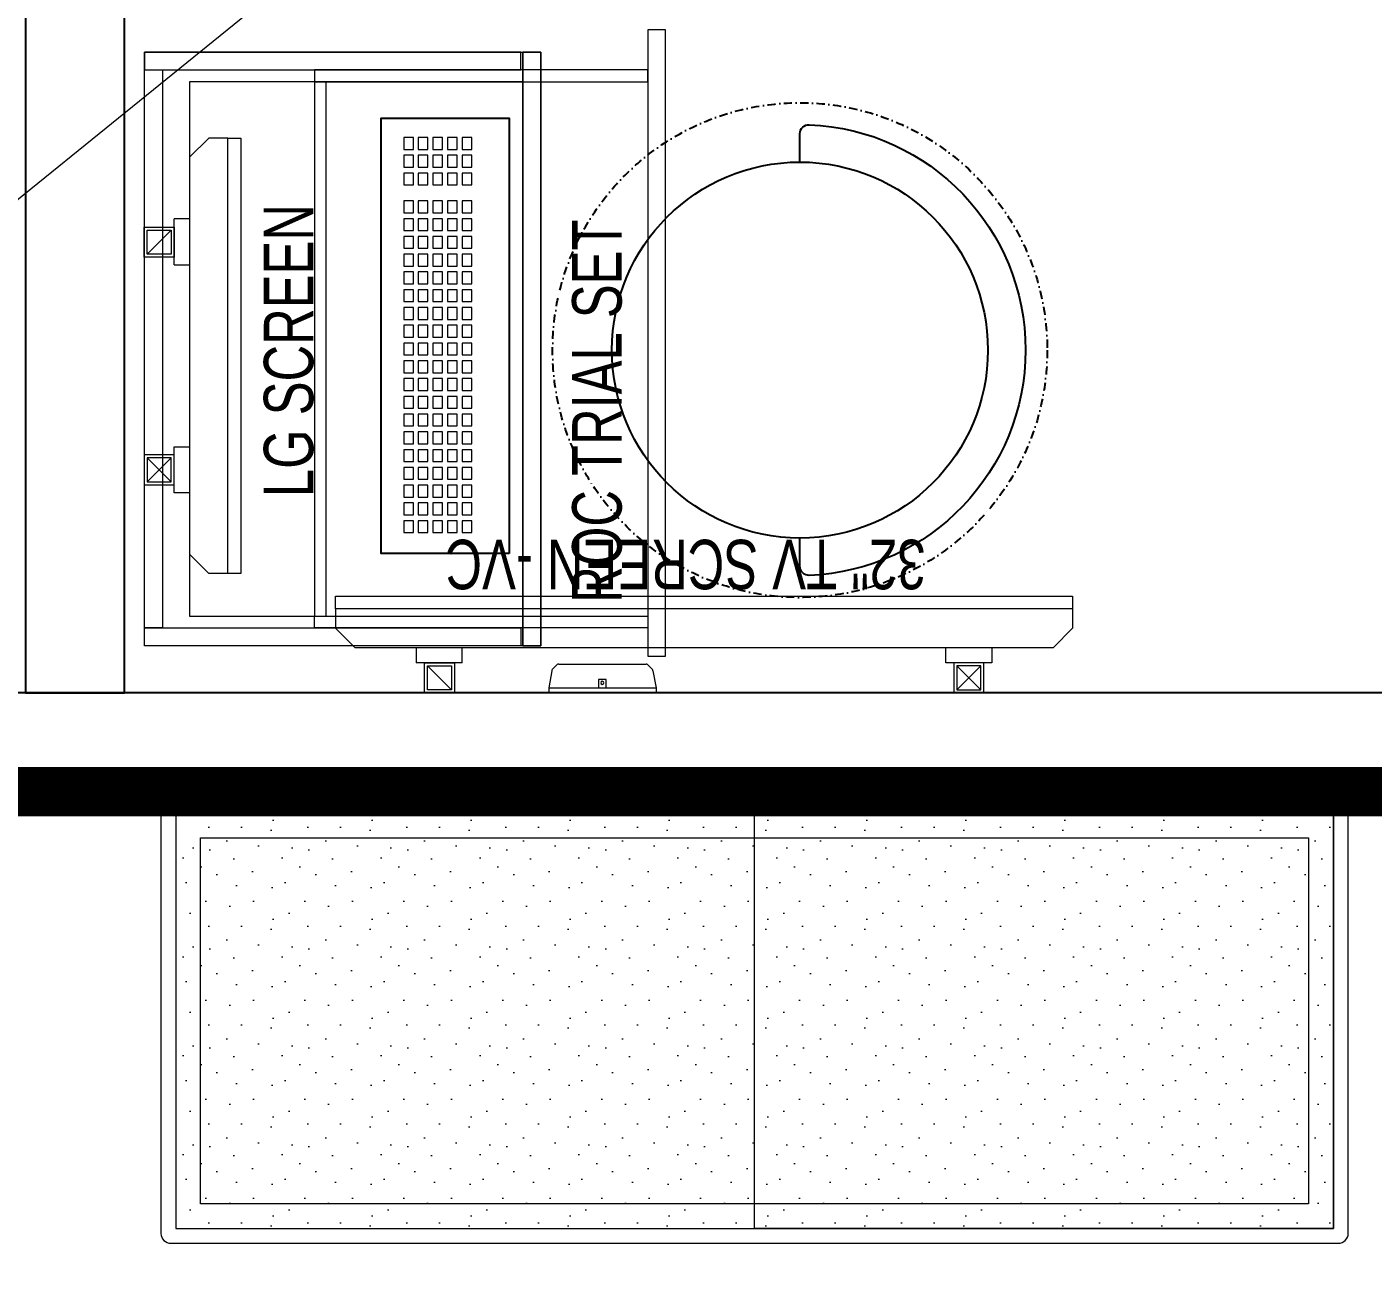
# Model space of a CAD drawing. Header units: feet. Extents: x 10126720 to 10134877, y -6288511 to -6263583.
# Drawn here: x 10131384 to 10132745, y -6272932 to -6271682 of the extents above; entities that cross this region are included whole.
import ezdxf

# ---------------------------------------------------------------- set-up
doc = ezdxf.new("R2010")
doc.units = ezdxf.units.FT
doc.header["$LTSCALE"] = 33
doc.header["$MEASUREMENT"] = 0
doc.header["$PDMODE"] = 3
doc.header["$PDSIZE"] = -1
for name, pattern in [('ACAD_ISO03W100', [30, 12, -18]), ('DASHDOT2', [0.5, 0.25, -0.125, 0, -0.125]), ('DOT2', [0.125, 0, -0.125]), ('HIDDEN', [9.525, 6.35, -3.175]), ('HIDDEN2', [4.7625, 3.175, -1.5875])]:
    doc.linetypes.add(name, pattern=pattern)
for name, color, linetype, lineweight in [('Floor-Unit', 1, 'Continuous', 13), ('LENS-DIM', 252, 'Continuous', 5), ('LENS-FURNITURE', 13, 'Continuous', 9), ('LENS-HATCH', 251, 'Continuous', 5), ('LENS-PARTITION', 21, 'Continuous', 25), ('LENS-TEXT', 31, 'Continuous', 5), ('LENS_PARTITION', 21, 'Continuous', 25), ('LK-EQPMT', 3, 'Continuous', 18), ('LK-FF&E FLOOR', 1, 'Continuous', 9), ('LK-FLUTTED FINISH', 20, 'Continuous', 30), ('LN-ELEVATION-1', 81, 'Continuous', 25), ('LN-ELEVATION-2', 103, 'Continuous', 20), ('LN-ELEVATION-5', 167, 'Continuous', 5), ('TV', 92, 'Continuous', 18)]:
    doc.layers.add(name, color=color, linetype=linetype, lineweight=lineweight)
doc.styles.get("Standard").update_dxf_attribs({"font": 'GILC____.TTF'})
doc.dimstyles.new('100MM', dxfattribs={"dimtxt": 100, "dimasz": 50, "dimexe": 65, "dimexo": 65, "dimtad": 1, "dimdec": 0, "dimtxsty": 'Standard', "dimblk": 'OBLIQUE', "dimcen": 2.5, "dimdle": 65, "dimclrd": 256, "dimclre": 256, "dimclrt": 1, "dimadec": 0, "dimazin": 0, "dimtfac": 1, "dimtdec": 0, "dimtmove": 1, "dimatfit": 3, "dimfxl": 1, "dimlwd": -1, "dimlwe": -1, "dimarcsym": 0})

# ---------------------------------------------------------------- blocks, each defined once
blk = doc.blocks.new('2 seater bench')
at = {"layer": 'LENS-HATCH', "lineweight": 0}
h = blk.add_hatch(dxfattribs=at)
h.set_pattern_fill('STIP1', color=177, scale=100, angle=270, pattern_type=2)
h.set_pattern_definition([(270, (6617251.08, -170421.61), (100, -2e-13), [0, -100]), (270, (6617235.08, -170433.61), (100, -2e-13), [0, -100]), (270, (6617211.08, -170428.61), (100, -2e-13), [0, -100]), (270, (6617188.08, -170463.61), (100, -2e-13), [0, -100]), (270, (6617224.08, -170460.61), (100, -2e-13), [0, -100]), (270, (6617248.08, -170487.61), (100, -2e-13), [0, -100]), (270, (6617255.08, -170452.61), (100, -2e-13), [0, -100]), (270, (6617214.08, -170494.61), (100, -2e-13), [0, -100]), (270, (6617182.08, -170489.61), (100, -2e-13), [0, -100]), (270, (6617167.08, -170415.61), (100, -2e-13), [0, -100]), (270, (6617187.08, -170433.61), (100, -2e-13), [0, -100]), (270, (6617168.08, -170447.61), (100, -2e-13), [0, -100]), (270, (6617232.08, -170508.61), (100, -2e-13), [0, -100]), (270, (6617207.08, -170476.61), (100, -2e-13), [0, -100]), (270, (6617240.08, -170468.61), (100, -2e-13), [0, -100]), (270, (6617231.08, -170485.61), (100, -2e-13), [0, -100]), (270, (6617204.08, -170449.61), (100, -2e-13), [0, -100]), (270, (6617258.08, -170477.61), (100, -2e-13), [0, -100]), (270, (6617199.08, -170508.61), (100, -2e-13), [0, -100]), (270, (6617169.08, -170505.61), (100, -2e-13), [0, -100])])
h.paths.add_polyline_path([(585, 210), (0, 210), (0, -210), (585, -210)])
h.paths.add_polyline_path([(0, 245), (0, -210)])
h.paths.add_polyline_path([(-585, 210), (0, 210), (0, -210), (-585, -210)])
at = {"layer": 'LN-ELEVATION-2', "ltscale": 0.5}
for points in [[(-585, 210), (0, 210), (0, -210), (-585, -210)], [(585, 210), (0, 210), (0, -210), (585, -210)]]:
    blk.add_lwpolyline(points, close=True, dxfattribs=at)
at = {"layer": 'LN-ELEVATION-5', "ltscale": 0.5}
blk.add_lwpolyline([(590, 225), (-590, 225, 0.414214), (-600, 215), (-600, -215, 0.414214), (-590, -225), (590, -225, 0.414214), (600, -215), (600, 215, 0.414214)], format="xyb", close=True, dxfattribs=at)
blk.add_lwpolyline([(585, 210), (-585, 210), (-585, -210), (585, -210)], close=True, dxfattribs=at)
at = {"layer": 'LN-ELEVATION-5', "linetype": 'HIDDEN2', "ltscale": 11}
blk.add_lwpolyline([(-560, 185), (560, 185), (560, -185), (-560, -185)], close=True, dxfattribs=at)
blk = doc.blocks.new('TRIAL SET ROC')
at = {"layer": 'LENS-DIM', "ltscale": 0.5}
for points in [[(-400.4, -364.3), (-430.4, -364.3)], [(169.6, -364.3), (139.6, -364.3)]]:
    blk.add_lwpolyline(points, dxfattribs=at)
at = {"layer": 'LENS-FURNITURE'}
blk.add_lwpolyline([(-430.4, 18), (169.6, 18), (169.6, -382.3), (-430.4, -382.3)], close=True, dxfattribs=at)
at = {"layer": 'LENS-FURNITURE', "color": 146}
for points in [[(-412.4, -153.6), (-400.4, -153.6), (-400.4, -490.6), (-412.4, -490.6)], [(139.6, -153.6), (-400.4, -153.6), (-400.4, -165.6), (139.6, -165.6)], [(151.6, -153.6), (139.6, -153.6), (139.6, -490.6), (151.6, -490.6)], [(192.1, -490.6), (-440.9, -490.6), (-440.9, -508.6), (192.1, -508.6)]]:
    blk.add_lwpolyline(points, close=True, dxfattribs=at)
at = {"layer": 'LN-ELEVATION-2'}
for points in [[(-430.4, 18), (-412.4, 18), (-412.4, -362.3), (-430.4, -362.3)], [(-412.4, 18), (151.6, 18), (151.6, 0), (-412.4, 0)], [(169.6, 18), (151.6, 18), (151.6, -362.3), (169.6, -362.3)], [(169.6, -364.3), (-430.4, -364.3), (-430.4, -382.3), (169.6, -382.3)], [(169.6, -382.3), (-430.4, -382.3), (-430.4, -364.3), (169.6, -364.3)]]:
    blk.add_lwpolyline(points, close=True, dxfattribs=at)
at = {"layer": 'LN-ELEVATION-2', "linetype": 'HIDDEN', "ltscale": 100}
blk.add_lwpolyline([(-400.4, -364.3), (139.6, -364.3), (139.6, -27.4), (-400.4, -27.4)], close=True, dxfattribs=at)
at = {"insert": (-386.9, -414.1), "char_height": 50, "attachment_point": 1}
blk.add_mtext_dynamic_manual_height_columns('ROC TRIAL SET', width=625.228, gutter_width=500, heights=[0], dxfattribs=at)
blk = doc.blocks.new('*U23')
at = {"layer": 'LK-EQPMT', "ltscale": 12}
blk.add_lwpolyline([(6, 4.9), (-6, 4.9), (-6, -4.9), (6, -4.9)], close=True, dxfattribs=at)
blk = doc.blocks.new('*U24')
at = {"color": 0, "linetype": 'ByBlock', "lineweight": -2}
for p in [(0, 0), (18, 0), (35.9, 0), (53.9, 0), (71.8, 0), (89.8, 0), (107.8, 0), (125.7, 0), (143.7, 0), (161.6, 0), (179.6, 0), (197.6, 0), (215.5, 0), (233.5, 0), (251.4, 0), (269.4, 0), (287.4, 0), (305.3, 0), (323.3, 0), (0, -14.7), (18, -14.7), (35.9, -14.7), (53.9, -14.7), (71.8, -14.7), (89.8, -14.7), (107.8, -14.7), (125.7, -14.7), (143.7, -14.7), (161.6, -14.7), (179.6, -14.7), (197.6, -14.7), (215.5, -14.7), (233.5, -14.7), (251.4, -14.7), (269.4, -14.7), (287.4, -14.7), (305.3, -14.7), (323.3, -14.7), (0, -29.5), (18, -29.5), (35.9, -29.5), (53.9, -29.5), (71.8, -29.5), (89.8, -29.5), (107.8, -29.5), (125.7, -29.5), (143.7, -29.5), (161.6, -29.5), (179.6, -29.5), (197.6, -29.5), (215.5, -29.5), (233.5, -29.5), (251.4, -29.5), (269.4, -29.5), (287.4, -29.5), (305.3, -29.5), (323.3, -29.5), (0, -44.2), (18, -44.2), (35.9, -44.2), (53.9, -44.2), (71.8, -44.2), (89.8, -44.2), (107.8, -44.2), (125.7, -44.2), (143.7, -44.2), (161.6, -44.2), (179.6, -44.2), (197.6, -44.2), (215.5, -44.2), (233.5, -44.2), (251.4, -44.2), (269.4, -44.2), (287.4, -44.2), (305.3, -44.2), (323.3, -44.2), (0, -59), (18, -59), (35.9, -59), (53.9, -59), (71.8, -59), (89.8, -59), (107.8, -59), (125.7, -59), (143.7, -59), (161.6, -59), (179.6, -59), (197.6, -59), (215.5, -59), (233.5, -59), (251.4, -59), (269.4, -59), (287.4, -59), (305.3, -59), (323.3, -59)]:
    blk.add_blockref('*U23', p, dxfattribs=at)
blk = doc.blocks.new('*U21')
at = {"layer": 'LK-EQPMT', "ltscale": 12}
blk.add_lwpolyline([(6, 4.9), (-6, 4.9), (-6, -4.9), (6, -4.9)], close=True, dxfattribs=at)
blk = doc.blocks.new('*U22')
at = {"color": 0, "linetype": 'ByBlock', "lineweight": -2}
for p in [(0, 0), (18, 0), (35.9, 0), (0, -14.7), (18, -14.7), (35.9, -14.7), (0, -29.5), (18, -29.5), (35.9, -29.5), (0, -44.2), (18, -44.2), (35.9, -44.2), (0, -59), (18, -59), (35.9, -59)]:
    blk.add_blockref('*U21', p, dxfattribs=at)
blk = doc.blocks.new('*U17')
at = {"ltscale": 12}
blk.add_lwpolyline([(8, 0), (8, 129.1), (448, 129.1), (448, 0)], close=True, dxfattribs=at)
for name, p in [('*U24', (35.2, 101.6)), ('*U22', (386.6, 101.6))]:
    blk.add_blockref(name, p)
blk = doc.blocks.new('CLINIC SCREEN')
at = {"layer": 'TV'}
for p, q in [((-103.1, 42.9), (-127.4, 18.6)), ((-127.4, 42.9), (-103.1, 18.6)), ((102.7, 42.9), (127, 18.6))]:
    blk.add_line(p, q, dxfattribs=at)
at = {"layer": 'TV', "ltscale": 12}
for p, q in [((-138.5, 0), (-138.5, 15.5)), ((-138.5, 15.5), (-92, 15.5)), ((-92, 15.5), (-92, 0)), ((92, 15.5), (92, 0)), ((92, 15.5), (138.5, 15.5)), ((138.5, 0), (138.5, 15.5)), ((-220, -19.4), (-200.6, 0)), ((200.6, 0), (-200.6, 0)), ((220, -19.4), (200.6, 0)), ((-220, -38.8), (-220, -19.4)), ((220, -38.8), (220, -19.4))]:
    blk.add_line(p, q, dxfattribs=at)
at = {"layer": 'TV'}
for points in [[(-130.4, 15.5), (-100.1, 15.5), (-100.1, 45.9), (-130.4, 45.9)], [(-127.4, 18.6), (-103.1, 18.6), (-103.1, 42.9), (-127.4, 42.9)], [(130, 15.5), (99.7, 15.5), (99.7, 45.9), (130, 45.9)], [(127, 18.6), (102.7, 18.6), (102.7, 42.9), (127, 42.9)]]:
    blk.add_lwpolyline(points, close=True, dxfattribs=at)
at = {"layer": 'TV', "ltscale": 12}
blk.add_lwpolyline([(-220, -51.7), (-220, -38.8), (220, -38.8), (220, -51.7)], close=True, dxfattribs=at)
at = {"layer": 'Floor-Unit', "color": 0, "ltscale": 2, "insert": (5.2, -100.4), "char_height": 50, "attachment_point": 5}
blk.add_mtext_dynamic_manual_height_columns('LG SCREEN', width=466.48, gutter_width=12.5, heights=[0], dxfattribs=at)
blk = doc.blocks.new('DOCTOR STOOL')
at = {"layer": 'LN-ELEVATION-1', "ltscale": 100}
blk.add_lwpolyline([(228, 37.8), (228, 9.1, -0.426474), (218.5, 0, -0.959166), (218.5, 455.6, -0.426474), (228, 446.5), (228, 417.8)], format="xyb", dxfattribs=at)
at = {"layer": 'LN-ELEVATION-1', "linetype": 'DASHDOT2'}
blk.add_circle((228, 227.8), 250, dxfattribs=at)
at = {"layer": 'LN-ELEVATION-1', "ltscale": 100}
blk.add_circle((228, 227.8), 190, dxfattribs=at)
blk = doc.blocks.new('32INCH VC FOR CLINIC')
at = {"layer": 'LK-EQPMT'}
for p, q in [((116.9, 152.6), (92.6, 128.3)), ((92.6, 152.6), (116.9, 128.3)), ((627.7, 152.6), (652, 128.3))]:
    blk.add_line(p, q, dxfattribs=at)
at = {"layer": 'LK-EQPMT', "ltscale": 12}
for p, q in [((81.5, 109.7), (81.5, 125.2)), ((81.5, 125.2), (128, 125.2)), ((128, 125.2), (128, 109.7)), ((617, 125.2), (617, 109.7)), ((617, 125.2), (663.5, 125.2)), ((663.5, 109.7), (663.5, 125.2)), ((0, 90.3), (19.4, 109.7)), ((725.6, 109.7), (19.4, 109.7)), ((745, 90.3), (725.6, 109.7)), ((0, 70.9), (0, 90.3)), ((745, 70.9), (745, 90.3))]:
    blk.add_line(p, q, dxfattribs=at)
at = {"layer": 'LK-EQPMT'}
for points in [[(89.6, 125.2), (119.9, 125.2), (119.9, 155.6), (89.6, 155.6)], [(92.6, 128.3), (116.9, 128.3), (116.9, 152.6), (92.6, 152.6)], [(655, 125.2), (624.7, 125.2), (624.7, 155.6), (655, 155.6)], [(652, 128.3), (627.7, 128.3), (627.7, 152.6), (652, 152.6)]]:
    blk.add_lwpolyline(points, close=True, dxfattribs=at)
at = {"layer": 'LK-EQPMT', "ltscale": 12}
blk.add_lwpolyline([(0, 58), (0, 70.9), (745, 70.9), (745, 58)], close=True, dxfattribs=at)
at = {"layer": 'LENS-TEXT', "color": 0, "ltscale": 2, "insert": (391.2, 25.6), "char_height": 50, "attachment_point": 5}
blk.add_mtext_dynamic_manual_height_columns('32" TV SCREEN -VC', width=466.48, gutter_width=12.5, heights=[0], dxfattribs=at)
blk = doc.blocks.new('A$C142a10c7')
at = {"color": 7, "linetype": 'Continuous', "lineweight": 0}
for p, q in [((8.7, 28.4), (3.6, 23.4)), ((99.8, 28.4), (104.9, 23.4)), ((3, 22.3), (0, 5)), ((105.4, 22.3), (108.5, 5)), ((0, 5), (0, 0)), ((50.7, 5), (57.7, 5)), ((58.2, 5), (63, 5)), ((108.5, 5), (108.5, 0))]:
    blk.add_line(p, q, dxfattribs=at)
for points in [[(10.1, 29), (10.1, 29), (10.2, 29), (10.5, 29), (10.8, 29), (11.1, 29), (11.6, 29), (12.1, 29), (12.8, 29), (13.5, 29), (14.2, 29), (15.1, 29), (16, 29), (17, 29), (18.1, 29), (19.2, 29), (20.4, 29), (21.7, 29), (23, 29), (24.4, 29), (25.8, 29), (27.3, 29), (28.8, 29), (30.3, 29), (31.9, 29), (33.5, 29), (35.2, 29), (36.9, 29), (38.6, 29), (40.3, 29), (42, 29), (43.8, 29), (45.5, 29), (63, 29), (64.7, 29), (66.5, 29), (68.2, 29), (69.9, 29), (71.6, 29), (73.3, 29), (74.9, 29), (76.5, 29), (78.1, 29), (79.7, 29), (81.2, 29), (82.7, 29), (84.1, 29), (85.5, 29), (86.8, 29), (88, 29), (89.2, 29), (90.4, 29), (91.4, 29), (92.5, 29), (93.4, 29), (94.2, 29), (95, 29), (95.7, 29), (96.4, 29), (96.9, 29), (97.3, 29), (97.7, 29), (98, 29), (98.3, 29), (98.4, 29), (98.4, 29)], [(0, 5), (0, 5), (0.2, 5), (0.4, 5), (0.7, 5), (1, 5), (1.5, 5), (2, 5), (2.6, 5), (3.3, 5), (4, 5), (4.9, 5), (5.8, 5), (6.8, 5), (7.8, 5), (8.9, 5), (10.1, 5), (11.3, 5), (12.7, 5), (14, 5), (15.4, 5), (16.9, 5), (18.4, 5), (20, 5), (21.6, 5), (23.3, 5), (25, 5), (26.8, 5), (28.5, 5), (30.3, 5), (32.2, 5), (34, 5), (35.9, 5), (37.8, 5), (39.7, 5), (41.6, 5), (43.6, 5), (45.5, 5)], [(0, 5), (0, 5), (0.2, 5), (0.4, 5), (0.7, 5), (1, 5), (1.5, 5), (2, 5), (2.6, 5), (3.3, 5), (4, 5), (4.9, 5), (5.8, 5), (6.8, 5), (7.8, 5), (8.9, 5), (10.1, 5), (11.3, 5), (12.7, 5), (14, 5), (15.4, 5), (16.9, 5), (18.4, 5), (20, 5), (21.6, 5), (23.3, 5), (25, 5), (26.8, 5), (28.5, 5), (30.3, 5), (32.2, 5), (34, 5), (35.9, 5), (37.8, 5), (39.7, 5), (41.6, 5), (43.6, 5), (45.5, 5), (50.2, 5)], [(0, 0), (0, 0), (0.2, 0), (0.4, 0), (0.7, 0), (1, 0), (1.5, 0), (2, 0), (2.6, 0), (3.3, 0), (4, 0), (4.9, 0), (5.8, 0), (6.8, 0), (7.8, 0), (8.9, 0), (10.1, 0), (11.3, 0), (12.7, 0), (14, 0), (15.4, 0), (16.9, 0), (18.4, 0), (20, 0), (21.6, 0), (23.3, 0), (25, 0), (26.8, 0), (28.5, 0), (30.3, 0), (32.2, 0), (34, 0), (35.9, 0), (37.8, 0), (39.7, 0), (41.6, 0), (43.6, 0), (45.5, 0)], [(45.5, 5), (63, 5), (64.9, 5), (66.8, 5), (68.8, 5), (70.7, 5), (72.6, 5), (74.4, 5), (76.3, 5), (78.1, 5), (79.9, 5), (81.7, 5), (83.5, 5), (85.2, 5), (86.8, 5), (88.5, 5), (90, 5), (91.6, 5), (93, 5), (94.5, 5), (95.8, 5), (97.1, 5), (98.4, 5), (99.6, 5), (100.7, 5), (101.7, 5), (102.7, 5), (103.6, 5), (104.4, 5), (105.2, 5), (105.9, 5), (106.5, 5), (107, 5), (107.5, 5), (107.8, 5), (108.1, 5), (108.3, 5), (108.4, 5), (108.5, 5)], [(45.5, 0), (63, 0), (64.9, 0), (66.8, 0), (68.8, 0), (70.7, 0), (72.6, 0), (74.4, 0), (76.3, 0), (78.1, 0), (79.9, 0), (81.7, 0), (83.5, 0), (85.2, 0), (86.8, 0), (88.5, 0), (90, 0), (91.6, 0), (93, 0), (94.5, 0), (95.8, 0), (97.1, 0), (98.4, 0), (99.6, 0), (100.7, 0), (101.7, 0), (102.7, 0), (103.6, 0), (104.4, 0), (105.2, 0), (105.9, 0), (106.5, 0), (107, 0), (107.5, 0), (107.8, 0), (108.1, 0), (108.3, 0), (108.4, 0), (108.5, 0)], [(58.2, 5), (58.2, 13.4), (50.2, 13.4), (50.2, 5)], [(63, 5), (64.9, 5), (66.8, 5), (68.8, 5), (70.7, 5), (72.6, 5), (74.4, 5), (76.3, 5), (78.1, 5), (79.9, 5), (81.7, 5), (83.5, 5), (85.2, 5), (86.8, 5), (88.5, 5), (90, 5), (91.6, 5), (93, 5), (94.5, 5), (95.8, 5), (97.1, 5), (98.4, 5), (99.6, 5), (100.7, 5), (101.7, 5), (102.7, 5), (103.6, 5), (104.4, 5), (105.2, 5), (105.9, 5), (106.5, 5), (107, 5), (107.5, 5), (107.8, 5), (108.1, 5), (108.3, 5), (108.4, 5), (108.5, 5)]]:
    blk.add_lwpolyline(points, dxfattribs=at)
for points in [[(10.1, 29), (9.5, 29), (9, 28.8), (8.7, 28.4)], [(99.8, 28.4), (99.5, 28.8), (99, 29), (98.4, 29)], [(3.6, 23.4), (3.3, 23.1), (3.1, 22.7), (3.1, 22.3)], [(105.4, 22.3), (105.4, 22.7), (105.2, 23.1), (104.9, 23.4)], [(54.2, 11.6), (53.4, 11.6), (52.6, 10.9), (52.6, 10)], [(52.6, 10), (52.6, 9.1), (53.4, 8.4), (54.2, 8.4)], [(55.8, 10), (55.8, 10.9), (55.1, 11.6), (54.2, 11.6)], [(54.2, 8.4), (55.1, 8.4), (55.8, 9.1), (55.8, 10)]]:
    blk.add_open_spline(points, degree=3, dxfattribs=at)
blk = doc.blocks.new('_Oblique')
at = {"color": 0, "lineweight": -2}
blk.add_line((-0.5, -0.5), (0.5, 0.5), dxfattribs=at)
blk = doc.blocks.new('*D52')
at = {"layer": 'Defpoints', "color": 0}
for p in [(10132173.7, -6271210.8), (10131298.2, -6271919.1), (10131298.8, -6271919.8)]:
    blk.add_point(p, dxfattribs=at)
at = {"layer": 'LENS-DIM'}
blk.add_line((10132223.6, -6271169.1), (10131247.7, -6271960), dxfattribs=at)
at = {"layer": 'LENS-DIM', "linetype": 'DOT2'}
for p, q in [((10132132.8, -6271160.3), (10132132.2, -6271159.5)), ((10131257.9, -6271869.3), (10131257.3, -6271868.6))]:
    blk.add_line(p, q, dxfattribs=at)
at = {"layer": 'LENS-DIM', "xscale": 50, "yscale": 50, "zscale": 50}
for p, rotation in [((10132173.1, -6271210), 39.02151418358419), ((10131298.2, -6271919.1), 219.0215141835841)]:
    blk.add_blockref('_Oblique', p, dxfattribs=dict(at, rotation=rotation))
at = {"layer": 'LENS-DIM', "color": 1, "insert": (10131703.1, -6271524.4), "char_height": 100, "attachment_point": 5, "rotation": 39.0215}
blk.add_mtext('1126', dxfattribs=at)

msp = doc.modelspace()

# ---------------------------------------------------------------- linework, layer by layer
at = {"layer": 'LENS-PARTITION'}
for points in [[(10131482.5, -6270155.5), (10131382.5, -6270155.5), (10131382.5, -6272355.5), (10131482.5, -6272355.5)], [(10133032.5, -6272455.5), (10133032.5, -6272355.5), (10129782.2, -6272355.5), (10129782.2, -6272455.5)]]:
    msp.add_lwpolyline(points, close=True, dxfattribs=at)
at = {"layer": 'LK-FLUTTED FINISH', "linetype": 'ACAD_ISO03W100', "ltscale": 0.05, "const_width": 50}
msp.add_lwpolyline([(10133782.5, -6272455.5), (10127622.5, -6272455.5)], dxfattribs=at)

# ---------------------------------------------------------------- block references
for name, p, rotation in [('TRIAL SET ROC', (10131521, -6271877.6), 90.00000000000003), ('*U17', (10131871.3, -6272222.8), 90.00000000000003), ('32INCH VC FOR CLINIC', (10132440.9, -6272199.9), 180)]:
    msp.add_blockref(name, p, dxfattribs=dict(rotation=rotation))
msp.add_blockref('A$C142a10c7', (10131911.4, -6272355.5))
at = {"layer": 'LENS-FURNITURE', "rotation": 180}
msp.add_blockref('DOCTOR STOOL', (10132393.3, -6271781.3), dxfattribs=at)
at = {"layer": 'LENS_PARTITION', "rotation": 90.00000000000003}
msp.add_blockref('CLINIC SCREEN', (10131548.4, -6272014.8), dxfattribs=at)
at = {"layer": 'LK-FF&E FLOOR', "rotation": 180}
msp.add_blockref('2 seater bench', (10132119.5, -6272687), dxfattribs=at)

# ---------------------------------------------------------------- dimensions: what is measured, and where the dimension line sits
at = {"layer": 'LENS-DIM', "color": 2}
dim = msp.add_aligned_dim(p1=(10132173.7, -6271210.8), p2=(10131298.8, -6271919.8), distance=-1, dimstyle='100MM', dxfattribs=at)
dim.commit()
dim.dimension.update_dxf_attribs({"geometry": '*D52', "text_midpoint": (10131703.1, -6271524.4)})

doc.saveas('drawing.dxf')
